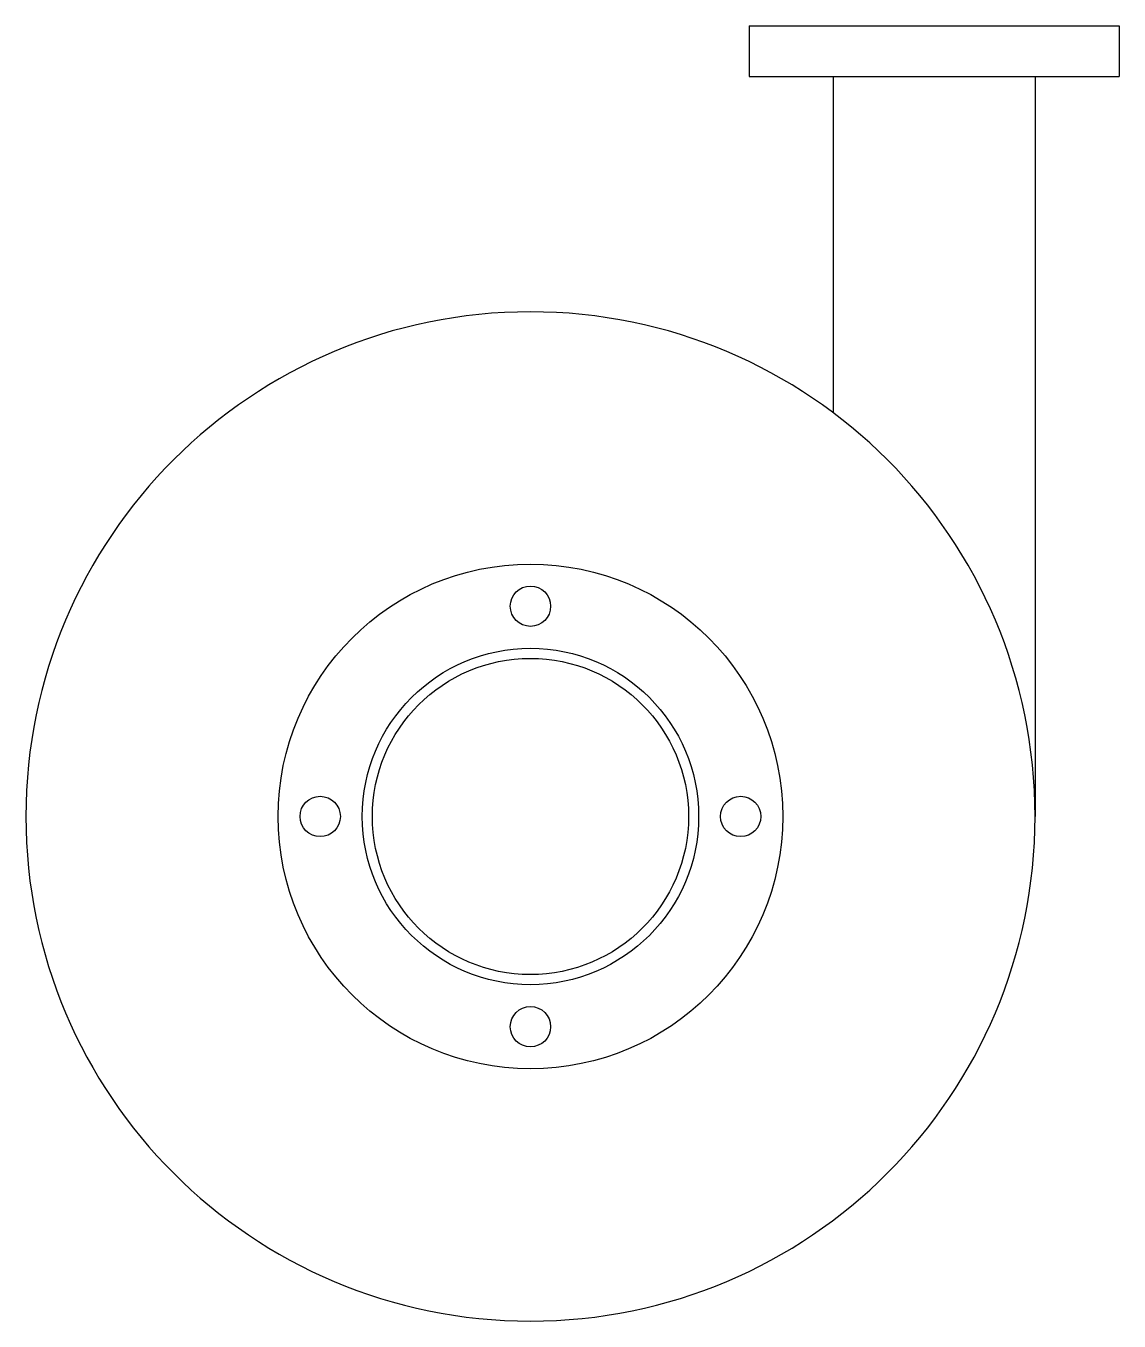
# Model space of a CAD drawing. Header units: millimetres. Extents: x -162 to 162, y -192 to 192.
import ezdxf

# ---------------------------------------------------------------- set-up
doc = ezdxf.new("R2010")
doc.units = ezdxf.units.MM
doc.layers.add('View_cyclone_top_dxf', color=7, linetype='CONTINUOUS')

msp = doc.modelspace()

# ---------------------------------------------------------------- linework, layer by layer
at = {"layer": 'View_cyclone_top_dxf'}
for p, q in [((52.5, 192.5), (52.5, 177.5)), ((52.5, 192.5), (162.5, 192.5)), ((162.5, 192.5), (162.5, 177.5)), ((52.5, 177.5), (162.5, 177.5)), ((77.5, 177.5), (77.5, 77.5)), ((137.5, 177.5), (137.5, -42.5))]:
    msp.add_line(p, q, dxfattribs=at)
for centre, radius in [((-12.5, -42.5), 75), ((-12.5, 20), 6), ((-12.5, -42.5), 50), ((-12.5, -42.5), 47), ((-75, -42.5), 6), ((50, -42.5), 6), ((-12.5, -105), 6)]:
    msp.add_circle(centre, radius, dxfattribs=at)
for start, end in [(0, -180), (-180, 0)]:
    msp.add_arc((-12.5, -42.5), 150, start, end, dxfattribs=at)

doc.saveas('drawing.dxf')
